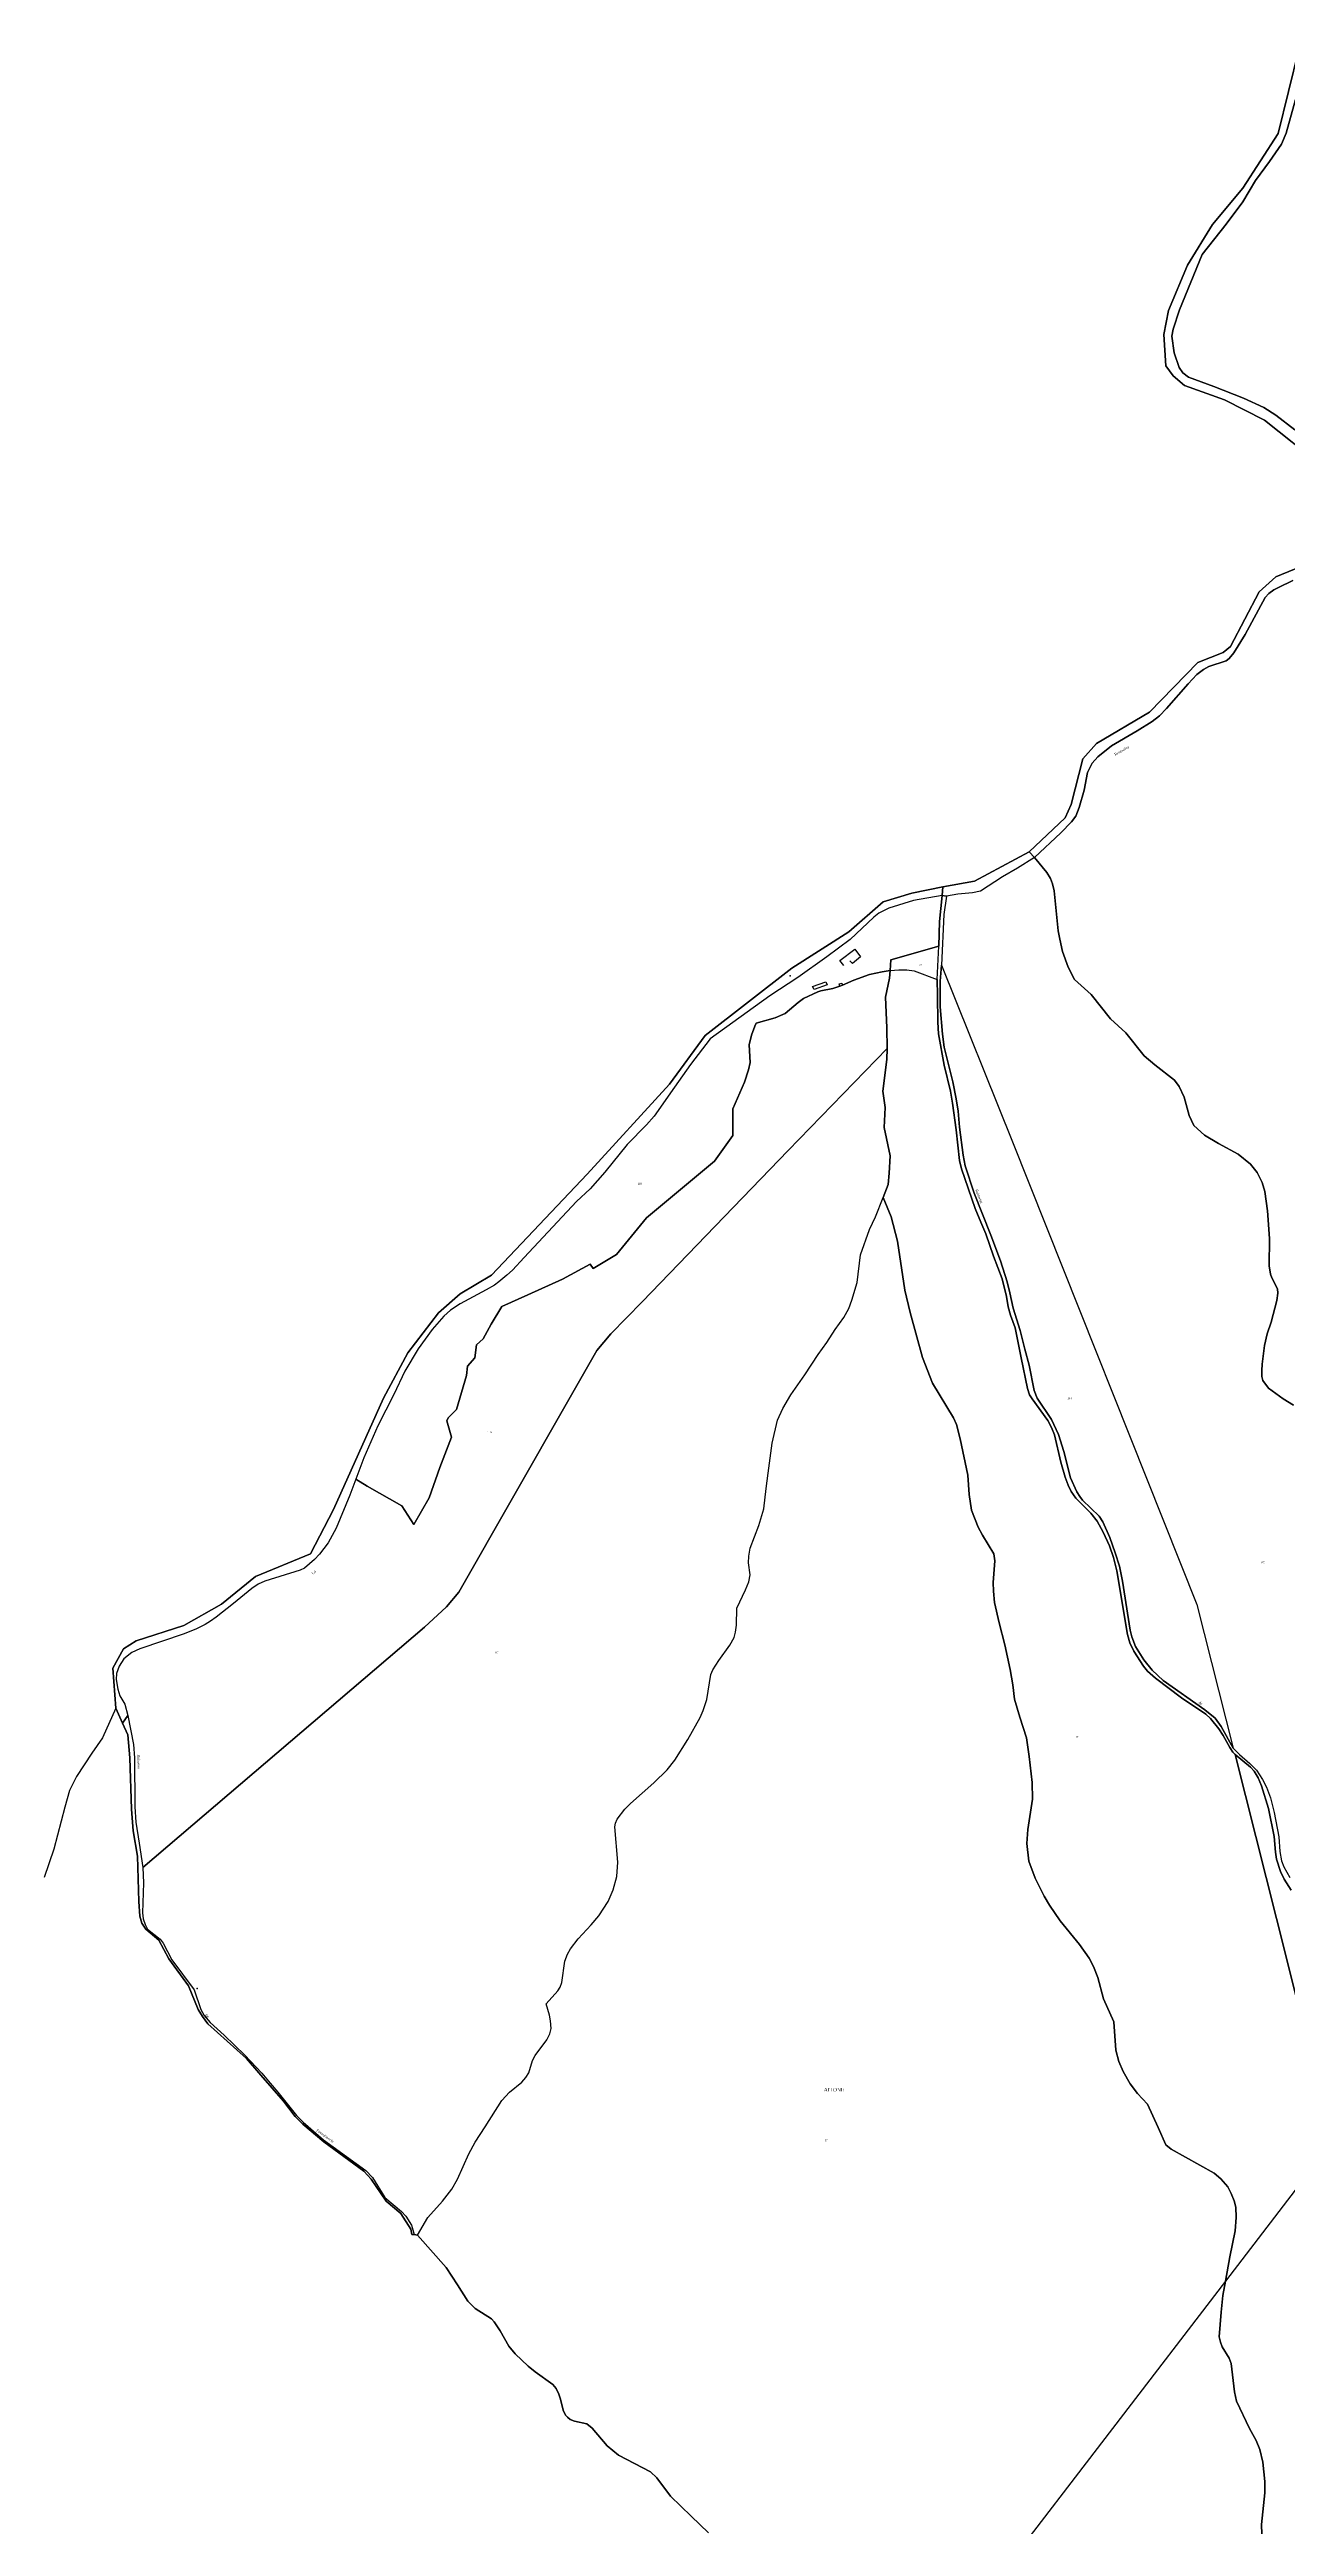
# Model space of a CAD drawing. Extents: x 1197506 to 1206978, y 6141540 to 6151741.
# Drawn here: x 1203357 to 1204732, y 6148353 to 6151104 of the extents above; entities that cross this region are included whole.
import ezdxf

# ---------------------------------------------------------------- set-up
doc = ezdxf.new("R2010")
doc.units = 0
doc.linetypes.add('CONTINU', pattern=[0])
doc.layers.get('0').update_dxf_attribs({"linetype": 'CONTINU'})
for name, color, linetype in [('1FLECHEFL', 7, 'CONTINU'), ('1LIEUDIT', 7, 'CONTINU'), ('1PARCELLE', 7, 'CONTINU'), ('1SECTION', 7, 'CONTINU'), ('1SUBDSECT', 7, 'CONTINU'), ('1TRONFLUV', 7, 'CONTINU'), ('3BATILEGER', 7, 'CONTINU'), ('3FISCLINE', 7, 'CONTINUOUS'), ('3LIEUDITTEX', 7, 'CONTINU'), ('3PARCELLETEX', 7, 'CONTINU'), ('3TRONFLUVTEX', 7, 'CONTINU')]:
    doc.layers.add(name, color=color, linetype=linetype)
doc.styles.get("Standard").update_dxf_attribs({"font": 'Times New Roman'})

# ---------------------------------------------------------------- blocks, each defined once
blk = doc.blocks.new('FLECHRU1')
blk.add_point((0, 0))

msp = doc.modelspace()

# ---------------------------------------------------------------- linework, layer by layer
at = {"layer": '1LIEUDIT'}
for points in [[(1204770.31, 6150642.36), (1204706.76, 6150692.57), (1204662.49, 6150715.06), (1204617.98, 6150731.18), (1204605.22, 6150741.67), (1204597.35, 6150752.96), (1204594.91, 6150787.85), (1204600.35, 6150814.47), (1204621.37, 6150864.63), (1204649.05, 6150909.84), (1204682.9, 6150950.33), (1204722.03, 6151010.93), (1204744.93, 6151104.3)], [(1204739, 6149598.48), (1204727.7, 6149605.5), (1204711.1, 6149617.36), (1204704.86, 6149625.73), (1204703.82, 6149630.18), (1204703.72, 6149636.87), (1204704.21, 6149643.94), (1204706.71, 6149664.84), (1204709.81, 6149677.67), (1204714.12, 6149690.74), (1204720.43, 6149714.6), (1204721.81, 6149722.74), (1204721.2, 6149727.76), (1204715.04, 6149739.75), (1204713.34, 6149744.07), (1204712.08, 6149753.04), (1204712.4, 6149783.62), (1204710.33, 6149814.47), (1204707.31, 6149835.6), (1204704.33, 6149845.93), (1204698.69, 6149856.92), (1204691.46, 6149866.17), (1204677.53, 6149877.24), (1204655.64, 6149889.25), (1204640.24, 6149898.48), (1204628.39, 6149909.26), (1204623.26, 6149920.27), (1204617.53, 6149940.71), (1204612.06, 6149952.48), (1204607.03, 6149959.45), (1204585.16, 6149976.46), (1204573.1, 6149986.56), (1204552.88, 6150012.16), (1204535.87, 6150027.45), (1204514.17, 6150054.62), (1204495.93, 6150071.2), (1204488.82, 6150085.04), (1204482.64, 6150102.48), (1204479.44, 6150116), (1204477.71, 6150125.31), (1204473.17, 6150169.6), (1204471.47, 6150177.5), (1204469.09, 6150183.35), (1204465.2, 6150190.18), (1204451.44, 6150206.92), (1204445.42, 6150212.93), (1204485.3, 6150250.74), (1204491.97, 6150265.69), (1204505.1, 6150316.34), (1204520.3, 6150333.32), (1204579.24, 6150368.28), (1204632.91, 6150423.58), (1204661.1, 6150434.57), (1204668.93, 6150441), (1204700.72, 6150501.79), (1204719.33, 6150518.68), (1204754.68, 6150532.88)], [(1204704.37, 6148333.87), (1204703.5, 6148355.23), (1204707.03, 6148390.13), (1204707.05, 6148402.83), (1204705.01, 6148424.43), (1204701.57, 6148438.2), (1204697.66, 6148448.18), (1204690.26, 6148461.55), (1204675.78, 6148491.94), (1204673.36, 6148502.33), (1204669.62, 6148534.06), (1204667.7, 6148539.69), (1204659.77, 6148552.23), (1204657.81, 6148557.62), (1204656.59, 6148563.62), (1204658.67, 6148590.87), (1204660.58, 6148609.38), (1204663.39, 6148625.51), (1204668.48, 6148652.46), (1204674.12, 6148681.19), (1204675.45, 6148696.1), (1204674.83, 6148707.47), (1204673.09, 6148714.61), (1204669.91, 6148722.74), (1204665.98, 6148730.07), (1204658.35, 6148738.95), (1204650.85, 6148745.3), (1204603.28, 6148772.01), (1204597.21, 6148776.76), (1204588.82, 6148796.23), (1204576.71, 6148822.05), (1204565.82, 6148833.98), (1204557.74, 6148844.38), (1204549.93, 6148858.12), (1204545, 6148869.48), (1204541.67, 6148881.79), (1204539.6, 6148913.35), (1204528.13, 6148939.07), (1204521.66, 6148962.86), (1204516.94, 6148975.01), (1204512.26, 6148983.99), (1204501.32, 6148999.31), (1204479.84, 6149025.63), (1204468.11, 6149043.14), (1204462.06, 6149052.92), (1204452.03, 6149073.2), (1204445.12, 6149092.05), (1204442.97, 6149111.59), (1204443.88, 6149127.02), (1204449.17, 6149160.68), (1204448.82, 6149179.16), (1204445.53, 6149208.16), (1204442.65, 6149229.08), (1204435.25, 6149251.75), (1204429.25, 6149272.01), (1204427.24, 6149287.86), (1204424.2, 6149304.82), (1204418.33, 6149332.35), (1204412.05, 6149356.73), (1204406.8, 6149379.27), (1204405.74, 6149391.91), (1204405.32, 6149401.57), (1204407.16, 6149425.64), (1204406.18, 6149433.26), (1204393.67, 6149453.89), (1204388.66, 6149463.05), (1204381.52, 6149481.68), (1204378.72, 6149499.11), (1204377.28, 6149520.61), (1204368.92, 6149561.22), (1204364.81, 6149576.85), (1204361.32, 6149584.41), (1204338.14, 6149622.78), (1204326.92, 6149651.47), (1204313.4, 6149701.41), (1204307.52, 6149726.02), (1204299.22, 6149780.55), (1204292.32, 6149807.69), (1204283.19, 6149829.14), (1204288.96, 6149843.72), (1204290.03, 6149856.11), (1204291.12, 6149875.36), (1204284.48, 6149907.04), (1204285.48, 6149928.96), (1204282.86, 6149947.24), (1204287.49, 6149982.57), (1204287.57, 6149994.47), (1204287.27, 6150017.67), (1204285.99, 6150051.65), (1204290.44, 6150072.82), (1204290.99, 6150081.16), (1204291.73, 6150093.29), (1204345.1, 6150108.39), (1204345.91, 6150135.66), (1204348.94, 6150164.74), (1204349.48, 6150174.29), (1204384.76, 6150180.64), (1204445.42, 6150212.93), (1204451.44, 6150206.92), (1204451.44, 6150206.92), (1204465.2, 6150190.18), (1204469.09, 6150183.35), (1204471.47, 6150177.5), (1204473.17, 6150169.6), (1204477.71, 6150125.31), (1204479.44, 6150116), (1204482.64, 6150102.48), (1204488.82, 6150085.04), (1204495.93, 6150071.2), (1204514.17, 6150054.62), (1204535.87, 6150027.45), (1204552.88, 6150012.16), (1204573.1, 6149986.56), (1204585.16, 6149976.46), (1204607.03, 6149959.45), (1204612.06, 6149952.48), (1204617.53, 6149940.71), (1204623.26, 6149920.27), (1204628.39, 6149909.26), (1204640.24, 6149898.48), (1204655.64, 6149889.25), (1204677.53, 6149877.24), (1204691.46, 6149866.17), (1204698.69, 6149856.92), (1204704.33, 6149845.93), (1204707.31, 6149835.6), (1204710.33, 6149814.47), (1204712.4, 6149783.62), (1204712.08, 6149753.04), (1204713.34, 6149744.07), (1204715.04, 6149739.75), (1204721.2, 6149727.76), (1204721.81, 6149722.74), (1204720.43, 6149714.6), (1204714.12, 6149690.74), (1204709.81, 6149677.67), (1204706.71, 6149664.84), (1204704.21, 6149643.94), (1204703.72, 6149636.87), (1204703.82, 6149630.18), (1204704.86, 6149625.73), (1204711.1, 6149617.36), (1204727.7, 6149605.5), (1204739, 6149598.48)], [(1204089.37, 6148345.94), (1204070.22, 6148364.43), (1204047.05, 6148386.68), (1204031.91, 6148406.92), (1204024.76, 6148413.38), (1203989.36, 6148432.03), (1203976.81, 6148442.32), (1203960.05, 6148461.9), (1203954.14, 6148466.76), (1203940.54, 6148469.74), (1203935.82, 6148471.7), (1203932.53, 6148474.33), (1203930.92, 6148475.99), (1203928.27, 6148480.96), (1203924.49, 6148495.56), (1203922.97, 6148499.99), (1203920.01, 6148506.06), (1203916.34, 6148510.45), (1203896.72, 6148524.68), (1203889.09, 6148530.94), (1203874.4, 6148544.67), (1203867.68, 6148552.99), (1203858, 6148570.16), (1203851.37, 6148580.13), (1203848.42, 6148583.61), (1203830.1, 6148594.89), (1203821.97, 6148603.28), (1203810.38, 6148621.46), (1203797.95, 6148640.64), (1203766.1, 6148676.32), (1203762.55, 6148677.28), (1203759.94, 6148677.25), (1203758.61, 6148683.27), (1203747.71, 6148700.39), (1203731.31, 6148714.08), (1203714.52, 6148738.68), (1203706.32, 6148747.52), (1203662.23, 6148780.1), (1203638.84, 6148799.92), (1203630.29, 6148808.2), (1203617.11, 6148825.21), (1203592.2, 6148854.36), (1203576.05, 6148872.54), (1203533.31, 6148911.33), (1203527.45, 6148919.4), (1203522.39, 6148927.11), (1203511.58, 6148953.44), (1203489.75, 6148983.29), (1203478.71, 6149003.97), (1203464.19, 6149016.22), (1203459.98, 6149022.94), (1203457.68, 6149030.96), (1203456.66, 6149047.09), (1203455.23, 6149097.54), (1203450.3, 6149125.51), (1203448.32, 6149149.58), (1203446.54, 6149206.79), (1203444.41, 6149232.12), (1203438.58, 6149245.34), (1203430.95, 6149261.89), (1203427.67, 6149306.23), (1203439.41, 6149327.91), (1203453.65, 6149336.61), (1203506.47, 6149353.58), (1203548.39, 6149377.33), (1203586.05, 6149408.18), (1203647.11, 6149433.44), (1203672.88, 6149482.49), (1203728.26, 6149606.03), (1203755.45, 6149656.49), (1203789.29, 6149700.95), (1203813.62, 6149722.21), (1203848.33, 6149742.85), (1203954.67, 6149855.12), (1204046.08, 6149954.98), (1204085.47, 6150009.25), (1204181.77, 6150083.79), (1204245.06, 6150124.14), (1204283.25, 6150157.64), (1204315.06, 6150167.13), (1204349.48, 6150174.29), (1204348.94, 6150164.74), (1204348.94, 6150164.74), (1204345.91, 6150135.66), (1204345.1, 6150108.39), (1204291.73, 6150093.29), (1204290.99, 6150081.16), (1204290.44, 6150072.82), (1204285.99, 6150051.65), (1204287.27, 6150017.67), (1204287.57, 6149994.47), (1204287.49, 6149982.57), (1204282.86, 6149947.24), (1204285.48, 6149928.96), (1204284.48, 6149907.04), (1204291.12, 6149875.36), (1204290.03, 6149856.11), (1204288.96, 6149843.72), (1204283.19, 6149829.14), (1204292.32, 6149807.69), (1204299.22, 6149780.55), (1204307.52, 6149726.02), (1204313.4, 6149701.41), (1204326.92, 6149651.47), (1204338.14, 6149622.78), (1204361.32, 6149584.41), (1204364.81, 6149576.85), (1204368.92, 6149561.22), (1204377.28, 6149520.61), (1204378.72, 6149499.11), (1204381.52, 6149481.68), (1204388.66, 6149463.05), (1204393.67, 6149453.89), (1204406.18, 6149433.26), (1204407.16, 6149425.64), (1204405.32, 6149401.57), (1204405.74, 6149391.91), (1204406.8, 6149379.27), (1204412.05, 6149356.73), (1204418.33, 6149332.35), (1204424.2, 6149304.82), (1204427.24, 6149287.86), (1204429.25, 6149272.01), (1204435.25, 6149251.75), (1204442.65, 6149229.08), (1204445.53, 6149208.16), (1204448.82, 6149179.16), (1204449.17, 6149160.68), (1204443.88, 6149127.02), (1204442.97, 6149111.59), (1204445.12, 6149092.05), (1204452.03, 6149073.2), (1204462.06, 6149052.92), (1204468.11, 6149043.14), (1204479.84, 6149025.63), (1204501.32, 6148999.31), (1204512.26, 6148983.99), (1204516.94, 6148975.01), (1204521.66, 6148962.86), (1204528.13, 6148939.07), (1204539.6, 6148913.35), (1204541.67, 6148881.79), (1204545, 6148869.48), (1204549.93, 6148858.12), (1204557.74, 6148844.38), (1204565.82, 6148833.98), (1204576.71, 6148822.05), (1204588.82, 6148796.23), (1204597.21, 6148776.76), (1204603.28, 6148772.01), (1204650.85, 6148745.3), (1204658.35, 6148738.95), (1204665.98, 6148730.07), (1204669.91, 6148722.74), (1204673.09, 6148714.61), (1204674.83, 6148707.47), (1204675.45, 6148696.1), (1204674.12, 6148681.19), (1204668.48, 6148652.46), (1204663.39, 6148625.51), (1204660.58, 6148609.38), (1204658.67, 6148590.87), (1204656.59, 6148563.62), (1204657.81, 6148557.62), (1204659.77, 6148552.23), (1204667.7, 6148539.69), (1204669.62, 6148534.06), (1204673.36, 6148502.33), (1204675.78, 6148491.94), (1204690.26, 6148461.55), (1204697.66, 6148448.18), (1204701.57, 6148438.2), (1204705.01, 6148424.43), (1204707.05, 6148402.83), (1204707.03, 6148390.13), (1204703.5, 6148355.23), (1204704.37, 6148333.87)]]:
    msp.add_lwpolyline(points, dxfattribs=at)
at = {"layer": '1PARCELLE'}
for points in [[(1204740.39, 6150681.78), (1204719.52, 6150698.11), (1204706.12, 6150706.6), (1204683.64, 6150717.12), (1204650.63, 6150730.03), (1204622.58, 6150740.41), (1204616.28, 6150745.1), (1204612, 6150751.07), (1204606.65, 6150767.52), (1204603.96, 6150785.79), (1204605.41, 6150793.71), (1204612.5, 6150815.04), (1204637.58, 6150876.77), (1204664.07, 6150910.31), (1204682.78, 6150935.14), (1204697, 6150958.71), (1204712.56, 6150979.81), (1204725.73, 6150999.02), (1204730.99, 6151011.54), (1204741.39, 6151048.97)], [(1204739, 6149598.48), (1204727.7, 6149605.5), (1204711.1, 6149617.36), (1204704.86, 6149625.73), (1204703.82, 6149630.18), (1204703.72, 6149636.87), (1204704.21, 6149643.94), (1204706.71, 6149664.84), (1204709.81, 6149677.67), (1204714.12, 6149690.74), (1204720.43, 6149714.6), (1204721.81, 6149722.74), (1204721.2, 6149727.76), (1204715.04, 6149739.75), (1204713.34, 6149744.07), (1204712.08, 6149753.04), (1204712.4, 6149783.62), (1204710.33, 6149814.47), (1204707.31, 6149835.6), (1204704.33, 6149845.93), (1204698.69, 6149856.92), (1204691.46, 6149866.17), (1204677.53, 6149877.24), (1204655.64, 6149889.25), (1204640.24, 6149898.48), (1204628.39, 6149909.26), (1204623.26, 6149920.27), (1204617.53, 6149940.71), (1204612.06, 6149952.48), (1204607.03, 6149959.45), (1204585.16, 6149976.46), (1204573.1, 6149986.56), (1204552.88, 6150012.16), (1204535.87, 6150027.45), (1204514.17, 6150054.62), (1204495.93, 6150071.2), (1204488.82, 6150085.04), (1204482.64, 6150102.48), (1204479.44, 6150116), (1204477.71, 6150125.31), (1204473.17, 6150169.6), (1204471.47, 6150177.5), (1204469.09, 6150183.35), (1204465.2, 6150190.18), (1204451.44, 6150206.92), (1204480.68, 6150234.23), (1204492.54, 6150246.24), (1204497.27, 6150252.58), (1204500.87, 6150262.43), (1204506.64, 6150281.62), (1204510.16, 6150301.12), (1204515.46, 6150311.75), (1204521.85, 6150318.8), (1204536.8, 6150330.72), (1204565.46, 6150347.58), (1204582.2, 6150357.8), (1204590.22, 6150364.24), (1204597.8, 6150372.39), (1204621.99, 6150399.65), (1204631.75, 6150409.99), (1204639.12, 6150415.73), (1204644.96, 6150419.03), (1204664.36, 6150425.12), (1204667.76, 6150427.86), (1204672.91, 6150434.25), (1204685.34, 6150454.5), (1204707.73, 6150495.43), (1204711.56, 6150499.99), (1204717.31, 6150504.1), (1204722.19, 6150506.9), (1204738.2, 6150514.65)], [(1204739, 6149598.48), (1204727.7, 6149605.5), (1204711.1, 6149617.36), (1204704.86, 6149625.73), (1204703.82, 6149630.18), (1204703.72, 6149636.87), (1204704.21, 6149643.94), (1204706.71, 6149664.84), (1204709.81, 6149677.67), (1204714.12, 6149690.74), (1204720.43, 6149714.6), (1204721.81, 6149722.74), (1204721.2, 6149727.76), (1204715.04, 6149739.75), (1204713.34, 6149744.07), (1204712.08, 6149753.04), (1204712.4, 6149783.62), (1204710.33, 6149814.47), (1204707.31, 6149835.6), (1204704.33, 6149845.93), (1204698.69, 6149856.92), (1204691.46, 6149866.17), (1204677.53, 6149877.24), (1204655.64, 6149889.25), (1204640.24, 6149898.48), (1204628.39, 6149909.26), (1204623.26, 6149920.27), (1204617.53, 6149940.71), (1204612.06, 6149952.48), (1204607.03, 6149959.45), (1204585.16, 6149976.46), (1204573.1, 6149986.56), (1204552.88, 6150012.16), (1204535.87, 6150027.45), (1204514.17, 6150054.62), (1204495.93, 6150071.2), (1204488.82, 6150085.04), (1204482.64, 6150102.48), (1204479.44, 6150116), (1204477.71, 6150125.31), (1204473.17, 6150169.6), (1204471.47, 6150177.5), (1204469.09, 6150183.35), (1204465.2, 6150190.18), (1204451.44, 6150206.92), (1204432.55, 6150195.06), (1204415.94, 6150185.25), (1204391.44, 6150169.27), (1204382.34, 6150167.69), (1204366.07, 6150166.02), (1204353.67, 6150163.85), (1204350.66, 6150143.65), (1204348.03, 6150087.15), (1204348.03, 6150087.15), (1204426.79, 6149890.83), (1204631.73, 6149377), (1204671.99, 6149217.51), (1204679.18, 6149210.32), (1204690.68, 6149200.39), (1204698.08, 6149192.85), (1204704.5, 6149182.57), (1204708.89, 6149174.15), (1204713.36, 6149162.28), (1204717.6, 6149146.12), (1204722.86, 6149119.02), (1204723.97, 6149102.7), (1204725.73, 6149092.29), (1204728.34, 6149085.46), (1204734.82, 6149073.76)], [(1204089.37, 6148345.94), (1204070.22, 6148364.43), (1204047.05, 6148386.68), (1204031.91, 6148406.92), (1204024.76, 6148413.38), (1203989.36, 6148432.03), (1203976.81, 6148442.32), (1203960.05, 6148461.9), (1203954.14, 6148466.76), (1203940.54, 6148469.74), (1203935.82, 6148471.7), (1203932.53, 6148474.33), (1203930.92, 6148475.99), (1203928.27, 6148480.96), (1203924.49, 6148495.56), (1203922.97, 6148499.99), (1203920.01, 6148506.06), (1203916.34, 6148510.45), (1203896.72, 6148524.68), (1203889.09, 6148530.94), (1203874.4, 6148544.67), (1203867.68, 6148552.99), (1203858, 6148570.16), (1203851.37, 6148580.13), (1203848.42, 6148583.61), (1203830.1, 6148594.89), (1203821.97, 6148603.28), (1203810.38, 6148621.46), (1203797.95, 6148640.64), (1203766.1, 6148676.32), (1203777.41, 6148696.08), (1203794.05, 6148714.29), (1203804.11, 6148727.41), (1203810.65, 6148738.65), (1203823.12, 6148766.77), (1203830.33, 6148779.66), (1203841.24, 6148796.93), (1203859.9, 6148826.09), (1203868.15, 6148835.39), (1203882, 6148846.23), (1203886.55, 6148851.6), (1203889.78, 6148856.76), (1203893.93, 6148870.36), (1203896.67, 6148876.08), (1203909.72, 6148893.33), (1203913.22, 6148900.07), (1203914.66, 6148906.08), (1203913.74, 6148914.41), (1203912.55, 6148920.91), (1203908.97, 6148933.42), (1203922.12, 6148948.01), (1203924.43, 6148951.93), (1203926.49, 6148957.19), (1203929.67, 6148980.67), (1203932.63, 6148988.45), (1203936.19, 6148994.63), (1203944.5, 6149005.45), (1203959.08, 6149021.01), (1203967.58, 6149031.27), (1203977.93, 6149047.23), (1203983.46, 6149060.22), (1203987.61, 6149074.72), (1203988.6, 6149090.78), (1203985.41, 6149129.99), (1203986, 6149134.15), (1203988.04, 6149138.47), (1203996.54, 6149149.74), (1204002.56, 6149155.91), (1204028.76, 6149178.98), (1204043.23, 6149193.53), (1204052.06, 6149204.25), (1204066.47, 6149226.87), (1204079.99, 6149251.51), (1204083.47, 6149259.2), (1204087.42, 6149271.48), (1204091.96, 6149299.18), (1204094.16, 6149304.38), (1204100.89, 6149314.88), (1204113.06, 6149331.97), (1204117.67, 6149340.39), (1204119.36, 6149346.3), (1204120.38, 6149354.08), (1204120.61, 6149372.91), (1204130.43, 6149393.31), (1204134.07, 6149402.12), (1204135.61, 6149410.01), (1204133.77, 6149423.31), (1204133.94, 6149430.74), (1204135.46, 6149439.57), (1204145.14, 6149464.94), (1204150.92, 6149483.24), (1204153.27, 6149505.9), (1204155.7, 6149522.82), (1204160.02, 6149556.26), (1204165.92, 6149581.73), (1204171.77, 6149594.87), (1204180.59, 6149610.04), (1204196.32, 6149632.17), (1204211, 6149654.72), (1204220.76, 6149667.98), (1204229.98, 6149682.43), (1204239.53, 6149695.74), (1204244.99, 6149705.88), (1204248.66, 6149715.19), (1204254.6, 6149734.64), (1204258.19, 6149765.56), (1204267.98, 6149793.68), (1204274.76, 6149807.55), (1204283.19, 6149829.14), (1204292.32, 6149807.69), (1204299.22, 6149780.55), (1204307.52, 6149726.02), (1204313.4, 6149701.41), (1204326.92, 6149651.47), (1204338.14, 6149622.78), (1204361.32, 6149584.41), (1204364.81, 6149576.85), (1204368.92, 6149561.22), (1204377.28, 6149520.61), (1204378.72, 6149499.11), (1204381.52, 6149481.68), (1204388.66, 6149463.05), (1204393.67, 6149453.89), (1204406.18, 6149433.26), (1204407.16, 6149425.64), (1204405.32, 6149401.57), (1204405.74, 6149391.91), (1204406.8, 6149379.27), (1204412.05, 6149356.73), (1204418.33, 6149332.35), (1204424.2, 6149304.82), (1204427.24, 6149287.86), (1204429.25, 6149272.01), (1204435.25, 6149251.75), (1204442.65, 6149229.08), (1204445.53, 6149208.16), (1204448.82, 6149179.16), (1204449.17, 6149160.68), (1204443.88, 6149127.02), (1204442.97, 6149111.59), (1204445.12, 6149092.05), (1204452.03, 6149073.2), (1204462.06, 6149052.92), (1204468.11, 6149043.14), (1204479.84, 6149025.63), (1204501.32, 6148999.31), (1204512.26, 6148983.99), (1204516.94, 6148975.01), (1204521.66, 6148962.86), (1204528.13, 6148939.07), (1204539.6, 6148913.35), (1204541.67, 6148881.79), (1204545, 6148869.48), (1204549.93, 6148858.12), (1204557.74, 6148844.38), (1204565.82, 6148833.98), (1204576.71, 6148822.05), (1204588.82, 6148796.23), (1204597.21, 6148776.76), (1204603.28, 6148772.01), (1204650.85, 6148745.3), (1204658.35, 6148738.95), (1204665.98, 6148730.07), (1204669.91, 6148722.74), (1204673.09, 6148714.61), (1204674.83, 6148707.47), (1204675.45, 6148696.1), (1204674.12, 6148681.19), (1204668.48, 6148652.46), (1204663.39, 6148625.51), (1204287.08, 6148134.47)], [(1204781.97, 6148780.13), (1204731.46, 6148982.73), (1204674.07, 6149210.52), (1204691.39, 6149196.25), (1204695.38, 6149191.89), (1204699.61, 6149184.47), (1204703.47, 6149175.56), (1204711.28, 6149150.26), (1204717.43, 6149119.13), (1204718.92, 6149102.07), (1204720.15, 6149094), (1204724.72, 6149080.34), (1204728.57, 6149072.07), (1204736.57, 6149059.8)], [(1204952.97, 6148096.98), (1204805.97, 6148683.06), (1204781.97, 6148780.13), (1204663.39, 6148625.51), (1204660.58, 6148609.38), (1204658.67, 6148590.87), (1204656.59, 6148563.62), (1204657.81, 6148557.62), (1204659.77, 6148552.23), (1204667.7, 6148539.69), (1204669.62, 6148534.06), (1204673.36, 6148502.33), (1204675.78, 6148491.94), (1204690.26, 6148461.55), (1204697.66, 6148448.18), (1204701.57, 6148438.2), (1204705.01, 6148424.43), (1204707.05, 6148402.83), (1204707.03, 6148390.13), (1204703.5, 6148355.23), (1204704.37, 6148333.87)], [(1204704.37, 6148333.87), (1204703.5, 6148355.23), (1204707.03, 6148390.13), (1204707.05, 6148402.83), (1204705.01, 6148424.43), (1204701.57, 6148438.2), (1204697.66, 6148448.18), (1204690.26, 6148461.55), (1204675.78, 6148491.94), (1204673.36, 6148502.33), (1204669.62, 6148534.06), (1204667.7, 6148539.69), (1204659.77, 6148552.23), (1204657.81, 6148557.62), (1204656.59, 6148563.62), (1204658.67, 6148590.87), (1204660.58, 6148609.38), (1204663.39, 6148625.51), (1204287.08, 6148134.47)]]:
    msp.add_lwpolyline(points, dxfattribs=at)
for points in [[(1204290.99, 6150081.16), (1204291.73, 6150093.29), (1204345.1, 6150108.39), (1204345.91, 6150135.66), (1204348.94, 6150164.74), (1204317.12, 6150159.11), (1204289.45, 6150150.41), (1204278.41, 6150144.79), (1204272.92, 6150140.67), (1204246.68, 6150115.59), (1204220.59, 6150096.55), (1204188.62, 6150073.55), (1204157.35, 6150053.08), (1204091.03, 6150005.29), (1204069.25, 6149977.04), (1204051.67, 6149951.62), (1204028.98, 6149919.5), (1204020.27, 6149909.68), (1203998.8, 6149888.1), (1203974.32, 6149857.22), (1203957.86, 6149838.93), (1203942.85, 6149824.66), (1203921.69, 6149801.91), (1203884.52, 6149762.53), (1203871.71, 6149748.28), (1203865.46, 6149742.75), (1203856.6, 6149735.37), (1203851.52, 6149731.91), (1203842.49, 6149726.55), (1203813.57, 6149711.17), (1203802.73, 6149704.15), (1203795.51, 6149697.45), (1203782.36, 6149682.34), (1203766.95, 6149660.99), (1203752.13, 6149636.04), (1203739.78, 6149610.25), (1203722.17, 6149575.35), (1203706.6, 6149540.01), (1203697.46, 6149516.36), (1203710.3, 6149508.45), (1203748.8, 6149486.72), (1203762.04, 6149465.8), (1203779.11, 6149495.55), (1203790.96, 6149529.24), (1203803.79, 6149562.74), (1203798.57, 6149581.07), (1203800.1, 6149584.47), (1203809.27, 6149593.45), (1203820.46, 6149631.55), (1203821.75, 6149641.63), (1203829.87, 6149651.05), (1203831.56, 6149665.34), (1203839, 6149672.21), (1203847.84, 6149688.59), (1203859.84, 6149707.89), (1203888.54, 6149720.89), (1203927.06, 6149738.25), (1203957.69, 6149755.2), (1203961.21, 6149750.24), (1203987.29, 6149765.7), (1204020.37, 6149806.66), (1204096.09, 6149869.6), (1204116.22, 6149897.87), (1204116.2, 6149927.47), (1204129.23, 6149957.39), (1204133.6, 6149970.86), (1204135.58, 6149979), (1204134.59, 6149998.63), (1204137.21, 6150009.26), (1204140.66, 6150019.37), (1204142.35, 6150022.85), (1204163.48, 6150028.73), (1204172.01, 6150032.36), (1204174.42, 6150033.67), (1204188.77, 6150045.69), (1204194.95, 6150050.06), (1204210.6, 6150057.42), (1204213.96, 6150058.67), (1204227.3, 6150061.32), (1204235, 6150063.87), (1204238.12, 6150064.99), (1204250.64, 6150070.63), (1204268.18, 6150076.9), (1204282.29, 6150079.9), (1204290.99, 6150081.16)], [(1204290.99, 6150081.16), (1204300.54, 6150082.11), (1204309.66, 6150081.98), (1204317.6, 6150080.93), (1204343.27, 6150071.26), (1204345.1, 6150108.39), (1204291.73, 6150093.29), (1204290.99, 6150081.16)], [(1203461.05, 6149084.84), (1203773.83, 6149351.74), (1203798.17, 6149374.58), (1203811.94, 6149390.66), (1203934.15, 6149604.69), (1203965.11, 6149659.33), (1203980.99, 6149677.59), (1204015.45, 6149713.1), (1204177.64, 6149881.33), (1204287.57, 6149994.47), (1204287.27, 6150017.67), (1204285.99, 6150051.65), (1204290.44, 6150072.82), (1204290.99, 6150081.16), (1204282.29, 6150079.9), (1204268.18, 6150076.9), (1204250.64, 6150070.63), (1204238.12, 6150064.99), (1204235, 6150063.87), (1204227.3, 6150061.32), (1204213.96, 6150058.67), (1204210.6, 6150057.42), (1204194.95, 6150050.06), (1204188.77, 6150045.69), (1204174.42, 6150033.67), (1204172.01, 6150032.36), (1204163.48, 6150028.73), (1204142.35, 6150022.85), (1204140.66, 6150019.37), (1204137.21, 6150009.26), (1204134.59, 6149998.63), (1204135.58, 6149979), (1204133.6, 6149970.86), (1204129.23, 6149957.39), (1204116.2, 6149927.47), (1204116.22, 6149897.87), (1204096.09, 6149869.6), (1204020.37, 6149806.66), (1203987.29, 6149765.7), (1203961.21, 6149750.24), (1203957.69, 6149755.2), (1203927.06, 6149738.25), (1203888.54, 6149720.89), (1203859.84, 6149707.89), (1203847.84, 6149688.59), (1203839, 6149672.21), (1203831.56, 6149665.34), (1203829.87, 6149651.05), (1203821.75, 6149641.63), (1203820.46, 6149631.55), (1203809.27, 6149593.45), (1203800.1, 6149584.47), (1203798.57, 6149581.07), (1203803.79, 6149562.74), (1203790.96, 6149529.24), (1203779.11, 6149495.55), (1203762.04, 6149465.8), (1203748.8, 6149486.72), (1203710.3, 6149508.45), (1203697.46, 6149516.36), (1203690.78, 6149498.52), (1203675.63, 6149461.67), (1203666.88, 6149445.45), (1203657.12, 6149432.87), (1203651.57, 6149427), (1203640.48, 6149417.54), (1203635.96, 6149415.07), (1203596.7, 6149402.9), (1203589.2, 6149399.53), (1203582.1, 6149394.76), (1203561.91, 6149378.07), (1203542.6, 6149363.11), (1203536.24, 6149358.63), (1203530.31, 6149354.91), (1203520.53, 6149350.1), (1203506.97, 6149344.46), (1203457.83, 6149327.89), (1203448.99, 6149323.52), (1203440.04, 6149316.7), (1203434.87, 6149308.62), (1203431.91, 6149300.39), (1203431.53, 6149293.79), (1203433.37, 6149282.86), (1203435.52, 6149275.64), (1203440.94, 6149266.2), (1203444.53, 6149253.62), (1203450.77, 6149221.37), (1203451.65, 6149206.67), (1203452.12, 6149152.11), (1203453.11, 6149135.27), (1203457.06, 6149112.05), (1203461.05, 6149084.84)], [(1204663.39, 6148625.51), (1204668.48, 6148652.46), (1204674.12, 6148681.19), (1204675.45, 6148696.1), (1204674.83, 6148707.47), (1204673.09, 6148714.61), (1204669.91, 6148722.74), (1204665.98, 6148730.07), (1204658.35, 6148738.95), (1204650.85, 6148745.3), (1204603.28, 6148772.01), (1204597.21, 6148776.76), (1204588.82, 6148796.23), (1204576.71, 6148822.05), (1204565.82, 6148833.98), (1204557.74, 6148844.38), (1204549.93, 6148858.12), (1204545, 6148869.48), (1204541.67, 6148881.79), (1204539.6, 6148913.35), (1204528.13, 6148939.07), (1204521.66, 6148962.86), (1204516.94, 6148975.01), (1204512.26, 6148983.99), (1204501.32, 6148999.31), (1204479.84, 6149025.63), (1204468.11, 6149043.14), (1204462.06, 6149052.92), (1204452.03, 6149073.2), (1204445.12, 6149092.05), (1204442.97, 6149111.59), (1204443.88, 6149127.02), (1204449.17, 6149160.68), (1204448.82, 6149179.16), (1204445.53, 6149208.16), (1204442.65, 6149229.08), (1204435.25, 6149251.75), (1204429.25, 6149272.01), (1204427.24, 6149287.86), (1204424.2, 6149304.82), (1204418.33, 6149332.35), (1204412.05, 6149356.73), (1204406.8, 6149379.27), (1204405.74, 6149391.91), (1204405.32, 6149401.57), (1204407.16, 6149425.64), (1204406.18, 6149433.26), (1204393.67, 6149453.89), (1204388.66, 6149463.05), (1204381.52, 6149481.68), (1204378.72, 6149499.11), (1204377.28, 6149520.61), (1204368.92, 6149561.22), (1204364.81, 6149576.85), (1204361.32, 6149584.41), (1204338.14, 6149622.78), (1204326.92, 6149651.47), (1204313.4, 6149701.41), (1204307.52, 6149726.02), (1204299.22, 6149780.55), (1204292.32, 6149807.69), (1204283.19, 6149829.14), (1204288.96, 6149843.72), (1204290.03, 6149856.11), (1204291.12, 6149875.36), (1204284.48, 6149907.04), (1204285.48, 6149928.96), (1204282.86, 6149947.24), (1204287.49, 6149982.57), (1204287.57, 6149994.47), (1204287.27, 6150017.67), (1204285.99, 6150051.65), (1204290.44, 6150072.82), (1204290.99, 6150081.16), (1204300.54, 6150082.11), (1204309.66, 6150081.98), (1204317.6, 6150080.93), (1204343.27, 6150071.26), (1204343.5, 6150053.44), (1204343.93, 6150023.97), (1204344.81, 6150011.01), (1204351, 6149976.27), (1204357.95, 6149947.06), (1204360.43, 6149934), (1204364.27, 6149904.45), (1204368.22, 6149870.24), (1204370.15, 6149860.96), (1204385.46, 6149816.74), (1204391.65, 6149801.68), (1204397.41, 6149788.61), (1204406.02, 6149763.84), (1204415.48, 6149738.85), (1204420.1, 6149718.97), (1204422.07, 6149707.64), (1204424.88, 6149698.33), (1204429.94, 6149684.51), (1204436.52, 6149651.1), (1204443.67, 6149616.97), (1204445.95, 6149609.89), (1204448.63, 6149605.55), (1204466.34, 6149581.46), (1204470.3, 6149573.49), (1204473.67, 6149565.55), (1204480.56, 6149535.02), (1204485.45, 6149518.44), (1204488.79, 6149509.55), (1204492.08, 6149502.45), (1204497.41, 6149494.97), (1204514.1, 6149478.57), (1204520.94, 6149469.45), (1204527.72, 6149457.37), (1204534.56, 6149442.15), (1204539.18, 6149429.17), (1204542.82, 6149414.53), (1204554.66, 6149343.81), (1204557.2, 6149334.6), (1204561.57, 6149325.25), (1204572.43, 6149308.45), (1204576.97, 6149302.88), (1204585.87, 6149295.16), (1204614.73, 6149273.5), (1204641.61, 6149255.06), (1204646.67, 6149250.51), (1204656.02, 6149238.94), (1204661.02, 6149231.46), (1204668.32, 6149218.16), (1204671.82, 6149213.05), (1204674.07, 6149210.52), (1204731.46, 6148982.73), (1204781.97, 6148780.13), (1204663.39, 6148625.51)], [(1204348.03, 6150087.15), (1204426.79, 6149890.83), (1204631.73, 6149377), (1204671.99, 6149217.51), (1204658.81, 6149241.57), (1204652.01, 6149250.85), (1204640.61, 6149260.15), (1204594.39, 6149292.68), (1204582.02, 6149304.03), (1204572.64, 6149315.55), (1204563.39, 6149330.31), (1204559.37, 6149341.16), (1204557.72, 6149348.38), (1204549.19, 6149402.83), (1204545.62, 6149419.58), (1204541.08, 6149434.28), (1204534.86, 6149451.28), (1204527.15, 6149468.9), (1204523.22, 6149475.2), (1204504.77, 6149493.01), (1204501.66, 6149496.89), (1204498.49, 6149502.21), (1204491.26, 6149517.57), (1204484.05, 6149546.88), (1204478.07, 6149565.97), (1204470.11, 6149582.36), (1204454.35, 6149606.28), (1204450.88, 6149614.76), (1204445.3, 6149643.01), (1204440.48, 6149660.54), (1204435.47, 6149681.52), (1204427.57, 6149706.16), (1204423.96, 6149723.36), (1204420.93, 6149735.34), (1204413.61, 6149758.93), (1204402.88, 6149787.31), (1204384.53, 6149834.06), (1204374.53, 6149864.4), (1204372.3, 6149876.15), (1204368.24, 6149907.25), (1204366.62, 6149925), (1204364.49, 6149938.87), (1204360.83, 6149957.56), (1204350.95, 6149996.26), (1204349.2, 6150010.62), (1204346.56, 6150040.9), (1204346.44, 6150069.58), (1204348.03, 6150087.15)], [(1203762.55, 6148677.28), (1203766.1, 6148676.32), (1203777.41, 6148696.08), (1203794.05, 6148714.29), (1203804.11, 6148727.41), (1203810.65, 6148738.65), (1203823.12, 6148766.77), (1203830.33, 6148779.66), (1203841.24, 6148796.93), (1203859.9, 6148826.09), (1203868.15, 6148835.39), (1203882, 6148846.23), (1203886.55, 6148851.6), (1203889.78, 6148856.76), (1203893.93, 6148870.36), (1203896.67, 6148876.08), (1203909.72, 6148893.33), (1203913.22, 6148900.07), (1203914.66, 6148906.08), (1203913.74, 6148914.41), (1203912.55, 6148920.91), (1203908.97, 6148933.42), (1203922.12, 6148948.01), (1203924.43, 6148951.93), (1203926.49, 6148957.19), (1203929.67, 6148980.67), (1203932.63, 6148988.45), (1203936.19, 6148994.63), (1203944.5, 6149005.45), (1203959.08, 6149021.01), (1203967.58, 6149031.27), (1203977.93, 6149047.23), (1203983.46, 6149060.22), (1203987.61, 6149074.72), (1203988.6, 6149090.78), (1203985.41, 6149129.99), (1203986, 6149134.15), (1203988.04, 6149138.47), (1203996.54, 6149149.74), (1204002.56, 6149155.91), (1204028.76, 6149178.98), (1204043.23, 6149193.53), (1204052.06, 6149204.25), (1204066.47, 6149226.87), (1204079.99, 6149251.51), (1204083.47, 6149259.2), (1204087.42, 6149271.48), (1204091.96, 6149299.18), (1204094.16, 6149304.38), (1204100.89, 6149314.88), (1204113.06, 6149331.97), (1204117.67, 6149340.39), (1204119.36, 6149346.3), (1204120.38, 6149354.08), (1204120.61, 6149372.91), (1204130.43, 6149393.31), (1204134.07, 6149402.12), (1204135.61, 6149410.01), (1204133.77, 6149423.31), (1204133.94, 6149430.74), (1204135.46, 6149439.57), (1204145.14, 6149464.94), (1204150.92, 6149483.24), (1204153.27, 6149505.9), (1204155.7, 6149522.82), (1204160.02, 6149556.26), (1204165.92, 6149581.73), (1204171.77, 6149594.87), (1204180.59, 6149610.04), (1204196.32, 6149632.17), (1204211, 6149654.72), (1204220.76, 6149667.98), (1204229.98, 6149682.43), (1204239.53, 6149695.74), (1204244.99, 6149705.88), (1204248.66, 6149715.19), (1204254.6, 6149734.64), (1204258.19, 6149765.56), (1204267.98, 6149793.68), (1204274.76, 6149807.55), (1204283.19, 6149829.14), (1204288.96, 6149843.72), (1204290.03, 6149856.11), (1204291.12, 6149875.36), (1204284.48, 6149907.04), (1204285.48, 6149928.96), (1204282.86, 6149947.24), (1204287.49, 6149982.57), (1204287.57, 6149994.47), (1204177.64, 6149881.33), (1204015.45, 6149713.1), (1203980.99, 6149677.59), (1203965.11, 6149659.33), (1203934.15, 6149604.69), (1203811.94, 6149390.66), (1203798.17, 6149374.58), (1203773.83, 6149351.74), (1203461.05, 6149084.84), (1203461.95, 6149067.88), (1203460.74, 6149034.59), (1203461.36, 6149027.93), (1203463.49, 6149021.49), (1203466.35, 6149016.45), (1203480.19, 6149005.42), (1203483.49, 6149000.78), (1203493.3, 6148982.26), (1203518.15, 6148949.11), (1203525.54, 6148927.07), (1203529.15, 6148920.34), (1203535.75, 6148912.64), (1203551.27, 6148898.66), (1203574.23, 6148876.54), (1203593.39, 6148856.57), (1203602.3, 6148845.22), (1203611.12, 6148835.41), (1203631.8, 6148809.37), (1203639, 6148801.88), (1203661.6, 6148782.36), (1203708.72, 6148748.29), (1203716.1, 6148740.33), (1203729.97, 6148718.19), (1203748.42, 6148702.79), (1203753.18, 6148697.48), (1203759.49, 6148687.67), (1203762.55, 6148677.28)]]:
    msp.add_lwpolyline(points, close=True, dxfattribs=at)
at = {"layer": '1SECTION'}
for points in [[(1204744.93, 6151104.3), (1204722.03, 6151010.93), (1204682.9, 6150950.33), (1204649.05, 6150909.84), (1204621.37, 6150864.63), (1204600.35, 6150814.47), (1204594.91, 6150787.85), (1204597.35, 6150752.96), (1204605.22, 6150741.67), (1204617.98, 6150731.18), (1204662.49, 6150715.06), (1204706.76, 6150692.57), (1204770.31, 6150642.36)], [(1204754.68, 6150532.88), (1204719.33, 6150518.68), (1204700.72, 6150501.79), (1204668.93, 6150441), (1204661.1, 6150434.57), (1204632.91, 6150423.58), (1204579.24, 6150368.28), (1204520.3, 6150333.32), (1204505.1, 6150316.34), (1204491.97, 6150265.69), (1204485.3, 6150250.74), (1204445.42, 6150212.93), (1204384.76, 6150180.64), (1204349.48, 6150174.29), (1204315.06, 6150167.13), (1204283.25, 6150157.64), (1204245.06, 6150124.14), (1204181.77, 6150083.79), (1204085.47, 6150009.25), (1204046.08, 6149954.98), (1203954.67, 6149855.12), (1203848.33, 6149742.85), (1203813.62, 6149722.21), (1203789.29, 6149700.95), (1203755.45, 6149656.49), (1203728.26, 6149606.03), (1203672.88, 6149482.49), (1203647.11, 6149433.44), (1203586.05, 6149408.18), (1203548.39, 6149377.33), (1203506.47, 6149353.58), (1203453.65, 6149336.61), (1203439.41, 6149327.91), (1203427.67, 6149306.23), (1203430.95, 6149261.89), (1203416.14, 6149229.06), (1203404.3, 6149211.78), (1203387.25, 6149185.87), (1203379.45, 6149170.51), (1203374.38, 6149151.88), (1203362.32, 6149105.13), (1203351.57, 6149073.58)]]:
    msp.add_lwpolyline(points, dxfattribs=at)
at = {"layer": '1SUBDSECT'}
for points in [[(1204744.93, 6151104.3), (1204722.03, 6151010.93), (1204682.9, 6150950.33), (1204649.05, 6150909.84), (1204621.37, 6150864.63), (1204600.35, 6150814.47), (1204594.91, 6150787.85), (1204597.35, 6150752.96), (1204605.22, 6150741.67), (1204617.98, 6150731.18), (1204662.49, 6150715.06), (1204706.76, 6150692.57), (1204770.31, 6150642.36)], [(1204754.68, 6150532.88), (1204719.33, 6150518.68), (1204700.72, 6150501.79), (1204668.93, 6150441), (1204661.1, 6150434.57), (1204632.91, 6150423.58), (1204579.24, 6150368.28), (1204520.3, 6150333.32), (1204505.1, 6150316.34), (1204491.97, 6150265.69), (1204485.3, 6150250.74), (1204445.42, 6150212.93), (1204384.76, 6150180.64), (1204349.48, 6150174.29), (1204315.06, 6150167.13), (1204283.25, 6150157.64), (1204245.06, 6150124.14), (1204181.77, 6150083.79), (1204085.47, 6150009.25), (1204046.08, 6149954.98), (1203954.67, 6149855.12), (1203848.33, 6149742.85), (1203813.62, 6149722.21), (1203789.29, 6149700.95), (1203755.45, 6149656.49), (1203728.26, 6149606.03), (1203672.88, 6149482.49), (1203647.11, 6149433.44), (1203586.05, 6149408.18), (1203548.39, 6149377.33), (1203506.47, 6149353.58), (1203453.65, 6149336.61), (1203439.41, 6149327.91), (1203427.67, 6149306.23), (1203430.95, 6149261.89), (1203430.95, 6149261.89), (1203438.58, 6149245.34), (1203444.41, 6149232.12), (1203446.54, 6149206.79), (1203448.32, 6149149.58), (1203450.3, 6149125.51), (1203455.23, 6149097.54), (1203456.66, 6149047.09), (1203457.68, 6149030.96), (1203459.98, 6149022.94), (1203464.19, 6149016.22), (1203478.71, 6149003.97), (1203489.75, 6148983.29), (1203511.58, 6148953.44), (1203522.39, 6148927.11), (1203527.45, 6148919.4), (1203533.31, 6148911.33), (1203576.05, 6148872.54), (1203592.2, 6148854.36), (1203617.11, 6148825.21), (1203630.29, 6148808.2), (1203638.84, 6148799.92), (1203662.23, 6148780.1), (1203706.32, 6148747.52), (1203714.52, 6148738.68), (1203731.31, 6148714.08), (1203747.71, 6148700.39), (1203758.61, 6148683.27), (1203759.94, 6148677.25), (1203762.55, 6148677.28), (1203766.1, 6148676.32), (1203797.95, 6148640.64), (1203810.38, 6148621.46), (1203821.97, 6148603.28), (1203830.1, 6148594.89), (1203848.42, 6148583.61), (1203851.37, 6148580.13), (1203858, 6148570.16), (1203867.68, 6148552.99), (1203874.4, 6148544.67), (1203889.09, 6148530.94), (1203896.72, 6148524.68), (1203916.34, 6148510.45), (1203920.01, 6148506.06), (1203922.97, 6148499.99), (1203924.49, 6148495.56), (1203928.27, 6148480.96), (1203930.92, 6148475.99), (1203932.53, 6148474.33), (1203935.82, 6148471.7), (1203940.54, 6148469.74), (1203954.14, 6148466.76), (1203960.05, 6148461.9), (1203976.81, 6148442.32), (1203989.36, 6148432.03), (1204024.76, 6148413.38), (1204031.91, 6148406.92), (1204047.05, 6148386.68), (1204070.22, 6148364.43), (1204089.37, 6148345.94)]]:
    msp.add_lwpolyline(points, dxfattribs=at)
at = {"layer": '1TRONFLUV'}
for points in [[(1204770.31, 6150642.36), (1204706.76, 6150692.57), (1204662.49, 6150715.06), (1204617.98, 6150731.18), (1204605.22, 6150741.67), (1204597.35, 6150752.96), (1204594.91, 6150787.85), (1204600.35, 6150814.47), (1204621.37, 6150864.63), (1204649.05, 6150909.84), (1204682.9, 6150950.33), (1204722.03, 6151010.93), (1204744.93, 6151104.3)], [(1204741.39, 6151048.97), (1204730.99, 6151011.54), (1204725.73, 6150999.02), (1204712.56, 6150979.81), (1204697, 6150958.71), (1204682.78, 6150935.14), (1204664.07, 6150910.31), (1204637.58, 6150876.77), (1204612.5, 6150815.04), (1204605.41, 6150793.71), (1204603.96, 6150785.79), (1204606.65, 6150767.52), (1204612, 6150751.07), (1204616.28, 6150745.1), (1204622.58, 6150740.41), (1204650.63, 6150730.03), (1204683.64, 6150717.12), (1204706.12, 6150706.6), (1204719.52, 6150698.11), (1204740.39, 6150681.78)], [(1204738.2, 6150514.65), (1204722.19, 6150506.9), (1204717.31, 6150504.1), (1204711.56, 6150499.99), (1204707.73, 6150495.43), (1204685.34, 6150454.5), (1204672.91, 6150434.25), (1204667.76, 6150427.86), (1204664.36, 6150425.12), (1204644.96, 6150419.03), (1204639.12, 6150415.73), (1204631.75, 6150409.99), (1204621.99, 6150399.65), (1204597.8, 6150372.39), (1204590.22, 6150364.24), (1204582.2, 6150357.8), (1204565.46, 6150347.58), (1204536.8, 6150330.72), (1204521.85, 6150318.8), (1204515.46, 6150311.75), (1204510.16, 6150301.12), (1204506.64, 6150281.62), (1204500.87, 6150262.43), (1204497.27, 6150252.58), (1204492.54, 6150246.24), (1204480.68, 6150234.23), (1204451.44, 6150206.92), (1204432.55, 6150195.06), (1204415.94, 6150185.25), (1204391.44, 6150169.27), (1204382.34, 6150167.69), (1204366.07, 6150166.02), (1204353.67, 6150163.85), (1204348.94, 6150164.74), (1204348.94, 6150164.74), (1204317.12, 6150159.11), (1204289.45, 6150150.41), (1204278.41, 6150144.79), (1204272.92, 6150140.67), (1204246.68, 6150115.59), (1204220.59, 6150096.55), (1204188.62, 6150073.55), (1204157.35, 6150053.08), (1204091.03, 6150005.29), (1204069.25, 6149977.04), (1204051.67, 6149951.62), (1204028.98, 6149919.5), (1204020.27, 6149909.68), (1203998.8, 6149888.1), (1203974.32, 6149857.22), (1203957.86, 6149838.93), (1203942.85, 6149824.66), (1203921.69, 6149801.91), (1203884.52, 6149762.53), (1203871.71, 6149748.28), (1203865.46, 6149742.75), (1203856.6, 6149735.37), (1203851.52, 6149731.91), (1203842.49, 6149726.55), (1203813.57, 6149711.17), (1203802.73, 6149704.15), (1203795.51, 6149697.45), (1203782.36, 6149682.34), (1203766.95, 6149660.99), (1203752.13, 6149636.04), (1203739.78, 6149610.25), (1203722.17, 6149575.35), (1203706.6, 6149540.01), (1203697.46, 6149516.36), (1203690.78, 6149498.52), (1203675.63, 6149461.67), (1203666.88, 6149445.45), (1203657.12, 6149432.87), (1203651.57, 6149427), (1203640.48, 6149417.54), (1203635.96, 6149415.07), (1203596.7, 6149402.9), (1203589.2, 6149399.53), (1203582.1, 6149394.76), (1203561.91, 6149378.07), (1203542.6, 6149363.11), (1203536.24, 6149358.63), (1203530.31, 6149354.91), (1203520.53, 6149350.1), (1203506.97, 6149344.46), (1203457.83, 6149327.89), (1203448.99, 6149323.52), (1203440.04, 6149316.7), (1203434.87, 6149308.62), (1203431.91, 6149300.39), (1203431.53, 6149293.79), (1203433.37, 6149282.86), (1203435.52, 6149275.64), (1203440.94, 6149266.2), (1203444.53, 6149253.62), (1203438.58, 6149245.34), (1203430.95, 6149261.89), (1203427.67, 6149306.23), (1203439.41, 6149327.91), (1203453.65, 6149336.61), (1203506.47, 6149353.58), (1203548.39, 6149377.33), (1203586.05, 6149408.18), (1203647.11, 6149433.44), (1203672.88, 6149482.49), (1203728.26, 6149606.03), (1203755.45, 6149656.49), (1203789.29, 6149700.95), (1203813.62, 6149722.21), (1203848.33, 6149742.85), (1203954.67, 6149855.12), (1204046.08, 6149954.98), (1204085.47, 6150009.25), (1204181.77, 6150083.79), (1204245.06, 6150124.14), (1204283.25, 6150157.64), (1204315.06, 6150167.13), (1204349.48, 6150174.29), (1204384.76, 6150180.64), (1204445.42, 6150212.93), (1204485.3, 6150250.74), (1204491.97, 6150265.69), (1204505.1, 6150316.34), (1204520.3, 6150333.32), (1204579.24, 6150368.28), (1204632.91, 6150423.58), (1204661.1, 6150434.57), (1204668.93, 6150441), (1204700.72, 6150501.79), (1204719.33, 6150518.68), (1204754.68, 6150532.88)], [(1204736.57, 6149059.8), (1204728.57, 6149072.07), (1204724.72, 6149080.34), (1204720.15, 6149094), (1204718.92, 6149102.07), (1204717.43, 6149119.13), (1204711.28, 6149150.26), (1204703.47, 6149175.56), (1204699.61, 6149184.47), (1204695.38, 6149191.89), (1204691.39, 6149196.25), (1204674.07, 6149210.52), (1204671.82, 6149213.05), (1204668.32, 6149218.16), (1204661.02, 6149231.46), (1204656.02, 6149238.94), (1204646.67, 6149250.51), (1204641.61, 6149255.06), (1204614.73, 6149273.5), (1204585.87, 6149295.16), (1204576.97, 6149302.88), (1204572.43, 6149308.45), (1204561.57, 6149325.25), (1204557.2, 6149334.6), (1204554.66, 6149343.81), (1204542.82, 6149414.53), (1204539.18, 6149429.17), (1204534.56, 6149442.15), (1204527.72, 6149457.37), (1204520.94, 6149469.45), (1204514.1, 6149478.57), (1204497.41, 6149494.97), (1204492.08, 6149502.45), (1204488.79, 6149509.55), (1204485.45, 6149518.44), (1204480.56, 6149535.02), (1204473.67, 6149565.55), (1204470.3, 6149573.49), (1204466.34, 6149581.46), (1204448.63, 6149605.55), (1204445.95, 6149609.89), (1204443.67, 6149616.97), (1204436.52, 6149651.1), (1204429.94, 6149684.51), (1204424.88, 6149698.33), (1204422.07, 6149707.64), (1204420.1, 6149718.97), (1204415.48, 6149738.85), (1204406.02, 6149763.84), (1204397.41, 6149788.61), (1204391.65, 6149801.68), (1204385.46, 6149816.74), (1204370.15, 6149860.96), (1204368.22, 6149870.24), (1204364.27, 6149904.45), (1204360.43, 6149934), (1204357.95, 6149947.06), (1204351, 6149976.27), (1204344.81, 6150011.01), (1204343.93, 6150023.97), (1204343.5, 6150053.44), (1204343.27, 6150071.26), (1204345.1, 6150108.39), (1204345.91, 6150135.66), (1204348.94, 6150164.74), (1204353.67, 6150163.85), (1204353.67, 6150163.85), (1204350.66, 6150143.65), (1204348.03, 6150087.15), (1204346.44, 6150069.58), (1204346.56, 6150040.9), (1204349.2, 6150010.62), (1204350.95, 6149996.26), (1204360.83, 6149957.56), (1204364.49, 6149938.87), (1204366.62, 6149925), (1204368.24, 6149907.25), (1204372.3, 6149876.15), (1204374.53, 6149864.4), (1204384.53, 6149834.06), (1204402.88, 6149787.31), (1204413.61, 6149758.93), (1204420.93, 6149735.34), (1204423.96, 6149723.36), (1204427.57, 6149706.16), (1204435.47, 6149681.52), (1204440.48, 6149660.54), (1204445.3, 6149643.01), (1204450.88, 6149614.76), (1204454.35, 6149606.28), (1204470.11, 6149582.36), (1204478.07, 6149565.97), (1204484.05, 6149546.88), (1204491.26, 6149517.57), (1204498.49, 6149502.21), (1204501.66, 6149496.89), (1204504.77, 6149493.01), (1204523.22, 6149475.2), (1204527.15, 6149468.9), (1204534.86, 6149451.28), (1204541.08, 6149434.28), (1204545.62, 6149419.58), (1204549.19, 6149402.83), (1204557.72, 6149348.38), (1204559.37, 6149341.16), (1204563.39, 6149330.31), (1204572.64, 6149315.55), (1204582.02, 6149304.03), (1204594.39, 6149292.68), (1204640.61, 6149260.15), (1204652.01, 6149250.85), (1204658.81, 6149241.57), (1204671.99, 6149217.51), (1204679.18, 6149210.32), (1204690.68, 6149200.39), (1204698.08, 6149192.85), (1204704.5, 6149182.57), (1204708.89, 6149174.15), (1204713.36, 6149162.28), (1204717.6, 6149146.12), (1204722.86, 6149119.02), (1204723.97, 6149102.7), (1204725.73, 6149092.29), (1204728.34, 6149085.46), (1204734.82, 6149073.76)]]:
    msp.add_lwpolyline(points, dxfattribs=at)
msp.add_lwpolyline([(1203444.53, 6149253.62), (1203450.77, 6149221.37), (1203451.65, 6149206.67), (1203452.12, 6149152.11), (1203453.11, 6149135.27), (1203457.06, 6149112.05), (1203461.05, 6149084.84), (1203461.95, 6149067.88), (1203460.74, 6149034.59), (1203461.36, 6149027.93), (1203463.49, 6149021.49), (1203466.35, 6149016.45), (1203480.19, 6149005.42), (1203483.49, 6149000.78), (1203493.3, 6148982.26), (1203518.15, 6148949.11), (1203525.54, 6148927.07), (1203529.15, 6148920.34), (1203535.75, 6148912.64), (1203551.27, 6148898.66), (1203574.23, 6148876.54), (1203593.39, 6148856.57), (1203602.3, 6148845.22), (1203611.12, 6148835.41), (1203631.8, 6148809.37), (1203639, 6148801.88), (1203661.6, 6148782.36), (1203708.72, 6148748.29), (1203716.1, 6148740.33), (1203729.97, 6148718.19), (1203748.42, 6148702.79), (1203753.18, 6148697.48), (1203759.49, 6148687.67), (1203762.55, 6148677.28), (1203759.94, 6148677.25), (1203758.61, 6148683.27), (1203747.71, 6148700.39), (1203731.31, 6148714.08), (1203714.52, 6148738.68), (1203706.32, 6148747.52), (1203662.23, 6148780.1), (1203638.84, 6148799.92), (1203630.29, 6148808.2), (1203617.11, 6148825.21), (1203592.2, 6148854.36), (1203576.05, 6148872.54), (1203533.31, 6148911.33), (1203527.45, 6148919.4), (1203522.39, 6148927.11), (1203511.58, 6148953.44), (1203489.75, 6148983.29), (1203478.71, 6149003.97), (1203464.19, 6149016.22), (1203459.98, 6149022.94), (1203457.68, 6149030.96), (1203456.66, 6149047.09), (1203455.23, 6149097.54), (1203450.3, 6149125.51), (1203448.32, 6149149.58), (1203446.54, 6149206.79), (1203444.41, 6149232.12), (1203438.58, 6149245.34), (1203444.53, 6149253.62)], close=True, dxfattribs=at)
at = {"layer": '3BATILEGER'}
msp.add_lwpolyline([(1204206.63, 6150060.24), (1204204.99, 6150063.6), (1204219.68, 6150068.79), (1204221.09, 6150065.19), (1204206.63, 6150060.24)], close=True, dxfattribs=at)
at = {"layer": '3FISCLINE'}
for points in [[(1204239.7, 6150086.84), (1204235.3, 6150092.41), (1204251.73, 6150105.15), (1204258.17, 6150096.5), (1204249.2, 6150089.05), (1204246.31, 6150092.19)], [(1204235, 6150063.87), (1204234.59, 6150066.45), (1204237.24, 6150067.11), (1204238.12, 6150064.99)]]:
    msp.add_lwpolyline(points, dxfattribs=at)

# ---------------------------------------------------------------- block references
at = {"layer": '1FLECHEFL'}
for p, rotation in [((1204180.15, 6150075.34), 35), ((1203521.56, 6148950.46), 126.8)]:
    msp.add_blockref('FLECHRU1', p, dxfattribs=dict(at, rotation=rotation))

# ---------------------------------------------------------------- texts
at = {"layer": '3LIEUDITTEX'}
msp.add_text('AITONE', height=4, dxfattribs=at).set_placement((1204217.3, 6148836.08))
at = {"layer": '3PARCELLETEX'}
for s, p in [('120', (1204321.56, 6150086.59)), ('118', (1204010.72, 6149843.51)), ('104', (1204488.02, 6149605.07)), ('119', (1203843.94, 6149567.54)), ('105', (1204702.74, 6149422.81)), ('117', (1203851.57, 6149322.6)), ('121', (1204496.92, 6149228.93)), ('97', (1204218.42, 6148780.82))]:
    msp.add_text(s, height=2, dxfattribs=at).set_placement(p)
at = {"layer": '3TRONFLUVTEX'}
for s, rotation, p in [('Restonica', 30.4, (1204541.19, 6150319.66)), ('Ruisseau', 291.7, (1204385.48, 6149837.65)), ('La', 40.6, (1203649.89, 6149410.17)), ('de', 325.1, (1204633.29, 6149267.45)), ('Ruisseau', 270.8, (1203455.01, 6149210.48)), ('de', 310.9, (1203530.07, 6148920.77)), ('Formicuccia', 324.4, (1203653.38, 6148792.24))]:
    msp.add_text(s, height=3, rotation=rotation, dxfattribs=at).set_placement(p)

doc.saveas('drawing.dxf')
